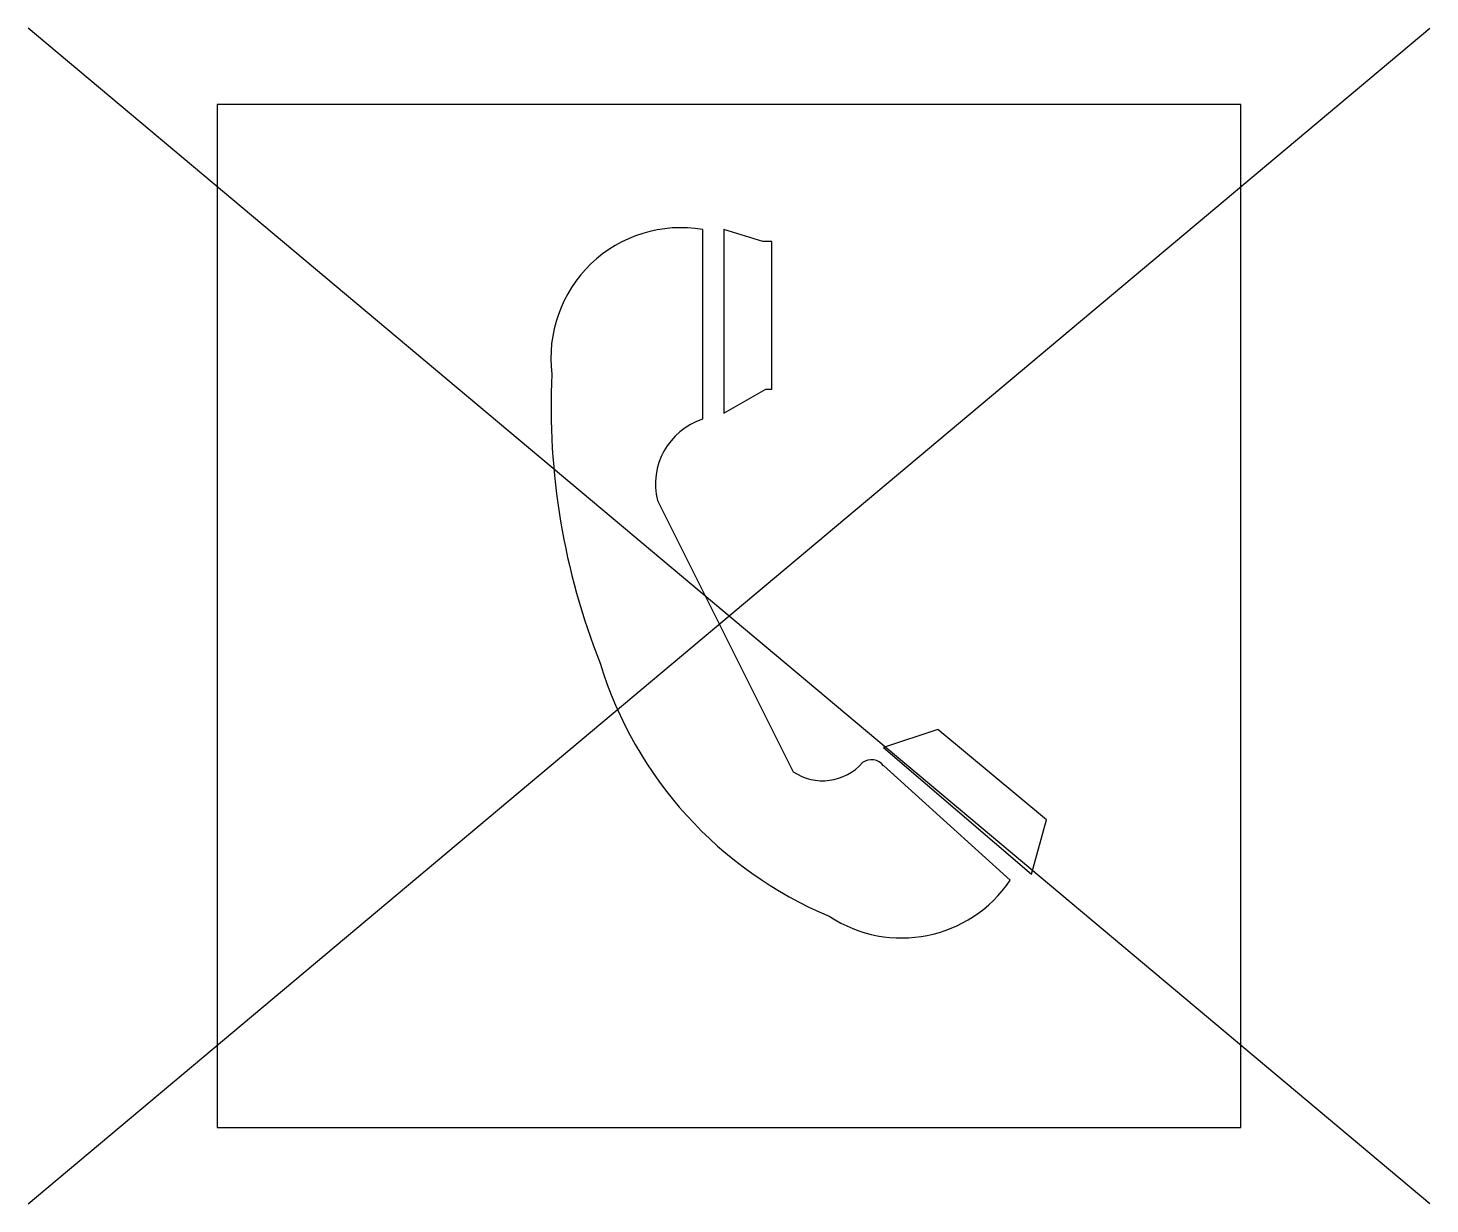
# Model space of a CAD drawing. Extents: x -1.03 to 1.03, y -0.86 to 0.86.
import ezdxf

# ---------------------------------------------------------------- set-up
doc = ezdxf.new("R2010")
doc.units = 0
doc.header["$LTSCALE"] = 0.2

msp = doc.modelspace()

# ---------------------------------------------------------------- linework, layer by layer
at = {"color": 0}
for p, q in [((-1.0273, -0.862), (1.0273, 0.862)), ((1.0273, -0.862), (-1.0273, 0.862))]:
    msp.add_line(p, q, dxfattribs=at)
for p, q in [((-0.0386, 0.5666), (-0.0386, 0.2884)), ((-0.0077, 0.5666), (-0.0077, 0.2972)), ((0.0498, 0.549), (-0.0077, 0.5666)), ((0.063, 0.549), (0.0498, 0.549)), ((0.063, 0.3326), (0.063, 0.549)), ((-0.0077, 0.2972), (0.0542, 0.3326)), ((0.0542, 0.3326), (0.063, 0.3326)), ((-0.1049, 0.1692), (0.094, -0.2283)), ((0.3061, -0.1664), (0.2265, -0.1929)), ((0.4652, -0.2989), (0.3061, -0.1664)), ((0.2265, -0.1929), (0.4431, -0.3784)), ((0.2265, -0.2194), (0.4121, -0.3872)), ((0.4431, -0.3784), (0.4652, -0.2989))]:
    msp.add_line(p, q)
at = {"flags": 128}
msp.add_lwpolyline([(-0.75, -0.75), (0.75, -0.75), (0.75, 0.75), (-0.75, 0.75)], close=True, dxfattribs=at)
for centre, radius, start, end in [((-0.0701, 0.3783), 0.191, 80.5167, 187.1032), ((0.7593, 0.3067), 1.02, 177.3066, 201.6316), ((-0.008, 0.1933), 0.0999, 107.8742, 193.981), ((0.3756, 0.1043), 0.5906, 197.0925, 247.2244), ((0.1373, -0.1641), 0.0774, 235.9791, 318.8729), ((0.2089, -0.2327), 0.0221, 36.9051, 126.8464), ((0.2528, -0.2797), 0.1923, 236.6255, 325.9782)]:
    msp.add_arc(centre, radius, start, end)

doc.saveas('drawing.dxf')
